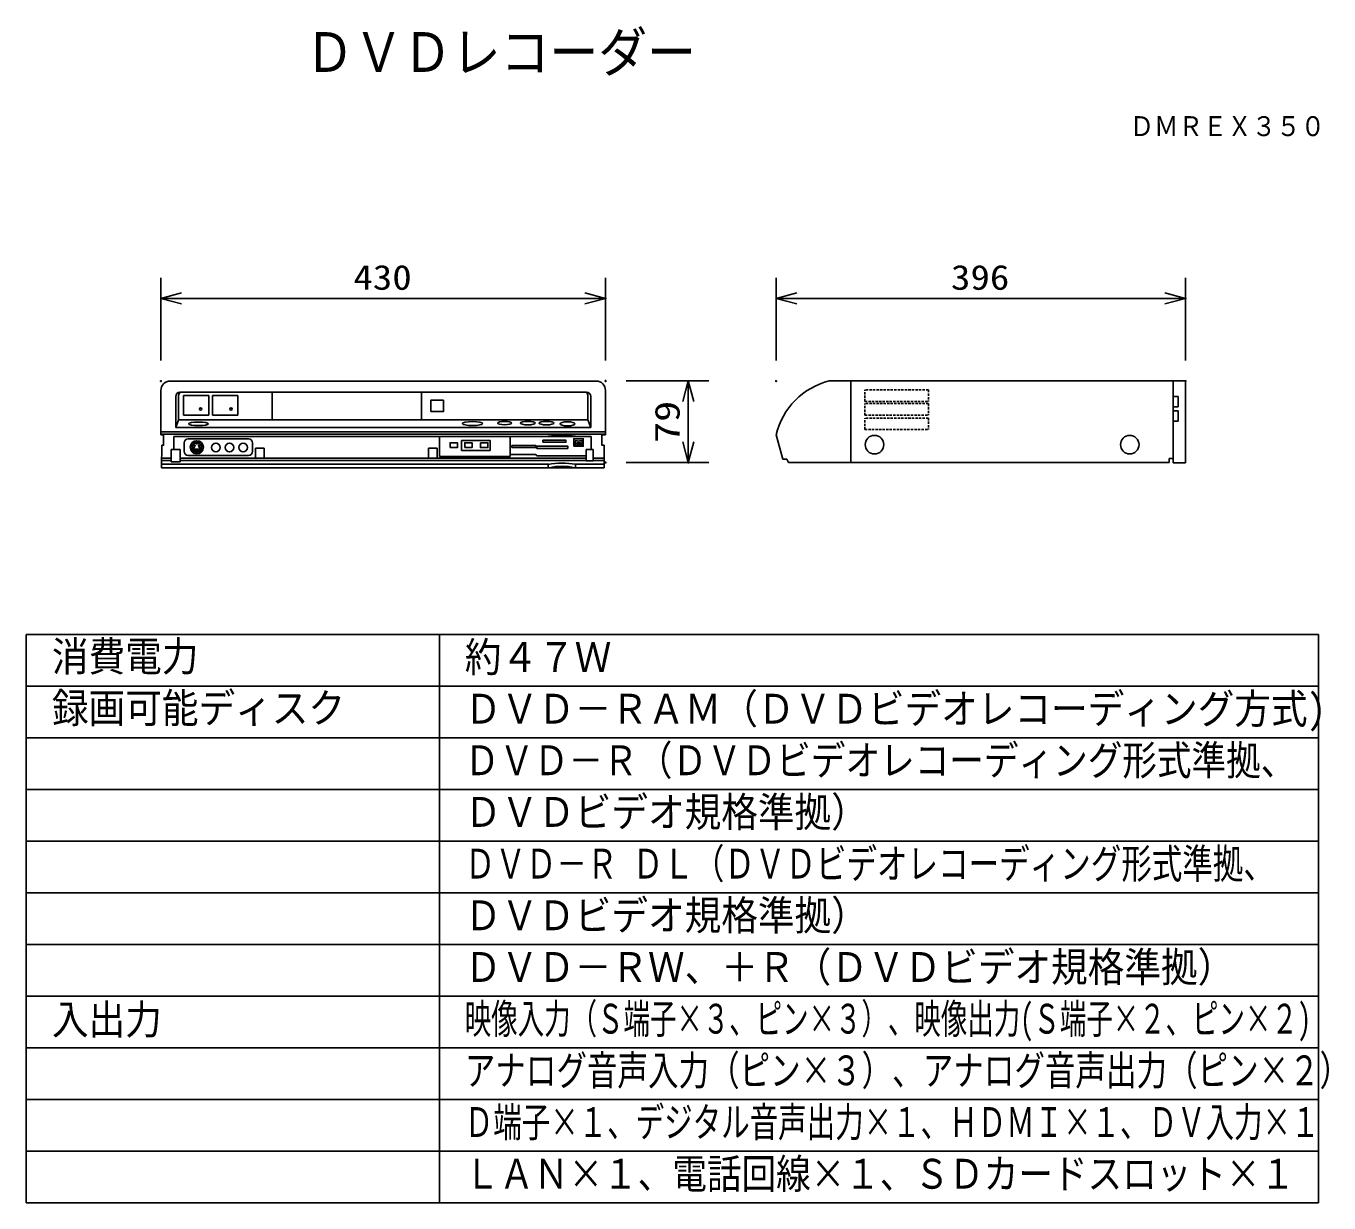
# Model space of a CAD drawing. Units: millimetres, scale not verified. Extents: x -63 to 64, y -57 to 57.
import ezdxf
from ezdxf.enums import TextEntityAlignment as Align

# ---------------------------------------------------------------- set-up
doc = ezdxf.new("R2010")
doc.units = ezdxf.units.MM
doc.header["$LTSCALE"] = 0.190236
doc.header["$PDMODE"] = 32
doc.header["$PDSIZE"] = 0.0951
doc.linetypes.add('DASHED1', pattern=[1.8, 1.2, -0.6])
for name, color, linetype in [('0-0_MOJI1', 2, 'Continuous'), ('0-1_TOUROKU', 1, 'Continuous'), ('0-2_GAIKEI', 1, 'Continuous'), ('0-3_WAKU', 1, 'Continuous'), ('0-4_DEFPOINTS', 7, 'Continuous')]:
    doc.layers.add(name, color=color, linetype=linetype)
doc.styles.add('ＭＳ ゴシック', font='')
doc.styles.get('ＭＳ ゴシック').set_extended_font_data('MS Gothic')

# ---------------------------------------------------------------- blocks, each defined once
blk = doc.blocks.new('_OPEN30')
at = {"layer": '0-3_WAKU', "color": 7}
blk.add_line((0, 0), (-1, 0), dxfattribs=at)
blk.add_lwpolyline([(-1, 0.26795), (0, 0), (-1, -0.26795)], dxfattribs=at)

msp = doc.modelspace()

# ---------------------------------------------------------------- linework, layer by layer
at = {"layer": '0-2_GAIKEI', "color": 3}
for p, q in [((10.0419, 25.0094), (10.0419, 33.0094)), ((49.642, 25.0094), (49.642, 33.0094)), ((12.0419, 31.0094), (47.642, 31.0094))]:
    msp.add_line(p, q, dxfattribs=at)
at = {"layer": '0-2_GAIKEI', "color": 7}
for p, q in [((-48.5564, 23.0094), (-7.3564, 23.0094)), ((15.1787, 23.028), (49.642, 23.028)), ((48.442, 23.028), (48.442, 15.1089)), ((49.642, 15.1089), (49.642, 23.028)), ((-49.4564, 17.8189), (-49.4564, 22.1094)), ((-6.4564, 17.8189), (-6.4564, 22.1094)), ((-49.4564, 17.8661), (-6.4564, 17.8661)), ((-6.801, 16.8065), (-6.801, 17.8297)), ((10.6784, 15.4537), (10.0419, 17.8225)), ((-49.3553, 16.8065), (-49.397, 14.6208)), ((-6.5828, 16.8065), (-6.801, 16.8065)), ((-6.5828, 16.8065), (-6.5828, 14.6208)), ((11.0738, 15.4511), (10.6784, 15.4537)), ((11.2255, 15.1281), (11.0738, 15.4511)), ((48.0619, 15.1281), (11.2255, 15.1281)), ((48.0585, 15.5319), (48.442, 15.5319)), ((48.0619, 15.1281), (48.0585, 15.5319)), ((-6.5828, 14.6208), (-49.397, 14.6208)), ((48.442, 15.1089), (49.642, 15.1089))]:
    msp.add_line(p, q, dxfattribs=at)
at = {"layer": '0-2_GAIKEI'}
for p, q in [((17.2742, 15.1281), (17.2742, 23.0572)), ((-48.0268, 18.528), (-48.0268, 21.5294)), ((-47.7569, 19.2483), (-47.7569, 21.5319)), ((-47.6268, 21.9294), (-8.3184, 21.9294)), ((-38.7093, 19.2483), (-38.7093, 21.9294)), ((-24.2521, 21.8857), (-24.2521, 19.3077)), ((-8.1559, 19.2483), (-8.1559, 21.5319)), ((-7.886, 18.528), (-7.886, 21.5294)), ((48.4621, 21.5093), (48.938, 21.5093)), ((48.938, 21.5093), (48.938, 20.5201)), ((48.938, 20.5201), (48.4621, 20.5201)), ((-47.7569, 19.2483), (-48.0268, 18.528)), ((-47.7569, 19.2636), (-8.1559, 19.2636)), ((-8.1559, 19.2483), (-7.886, 18.528)), ((48.4621, 20.1326), (48.938, 20.1326)), ((48.938, 19.1435), (48.4621, 19.1435)), ((48.938, 20.1326), (48.938, 19.1435)), ((-49.4564, 18.1037), (-6.4564, 18.1037)), ((-48.2116, 16.3792), (-48.2105, 17.662)), ((-48.2105, 17.662), (-7.832, 17.662)), ((-48.0268, 18.528), (-7.886, 18.528)), ((-22.5132, 17.662), (-22.5132, 15.7139)), ((-15.6736, 15.7139), (-15.6736, 17.662)), ((-7.832, 16.3792), (-7.832, 17.662)), ((-47.214, 16.213), (-47.214, 17.0199)), ((-46.81, 17.4243), (-40.9897, 17.4243)), ((-46.3932, 16.4787), (-46.2609, 16.4787)), ((-46.2609, 16.4787), (-46.2609, 16.2774)), ((-46.0546, 17.0227), (-46.0546, 16.9399)), ((-46.0546, 16.9399), (-45.9062, 16.9399)), ((-45.9062, 16.9399), (-45.9062, 17.0227)), ((-40.586, 17.0199), (-40.586, 16.213)), ((-40.3024, 16.5075), (-40.3024, 15.5382)), ((-39.4681, 16.5075), (-40.3024, 16.5075)), ((-39.4695, 15.5382), (-39.4681, 16.5075)), ((-22.7313, 16.5076), (-23.588, 16.5075)), ((-23.588, 16.5075), (-23.588, 15.5382)), ((-22.7313, 15.5382), (-22.7313, 16.5076)), ((-9.3807, 17.2341), (-9.3807, 16.8065)), ((-9.1668, 17.2341), (-9.3807, 17.2341)), ((-9.3807, 16.8065), (-8.7154, 16.8065)), ((-8.7154, 17.2341), (-8.9292, 17.2341)), ((-8.7154, 16.8065), (-8.7154, 17.2341)), ((-48.4572, 15.3338), (-49.3834, 15.3338)), ((-48.4572, 15.5382), (-49.3724, 15.5382)), ((-48.4572, 16.3792), (-48.4572, 15.2058)), ((-47.5817, 16.3792), (-48.4572, 16.3792)), ((-47.5817, 15.2058), (-48.4572, 15.2058)), ((-47.5817, 16.3792), (-47.5817, 15.2058)), ((-47.5817, 15.5382), (-8.3304, 15.5382)), ((-47.5817, 15.3338), (-8.3304, 15.3338)), ((-46.81, 15.8089), (-40.9897, 15.8089)), ((-15.6736, 15.7139), (-22.5132, 15.7139)), ((-13.21, 15.9041), (-15.6736, 15.9041)), ((-13.21, 15.9041), (-13.1149, 15.7614)), ((-13.1149, 15.7614), (-8.3304, 15.7614)), ((-8.3304, 16.3792), (-8.3304, 15.2861)), ((-7.6611, 16.3792), (-8.3304, 16.3792)), ((-8.3304, 15.2861), (-7.6611, 15.2861)), ((-7.6611, 16.3792), (-7.6611, 15.2861)), ((-7.6611, 15.5382), (-6.5828, 15.5382)), ((-7.6611, 15.3205), (-6.5828, 15.3205)), ((-49.3906, 14.9571), (-11.9465, 14.9571)), ((-12.0174, 14.9434), (-12.0174, 14.6208)), ((-9.3448, 14.9571), (-9.3448, 14.6208)), ((-6.5828, 14.9571), (-9.3448, 14.9571))]:
    msp.add_line(p, q, dxfattribs=at)
at = {"layer": '0-2_GAIKEI', "linetype": 'DASHED1'}
for p, q in [((24.7697, 22.1502), (18.6226, 22.1502)), ((18.6226, 21.0285), (18.6226, 22.1502)), ((24.7697, 22.1502), (24.7697, 21.0285)), ((18.6226, 21.0285), (24.7697, 21.0285)), ((24.7697, 20.8238), (18.6226, 20.8238)), ((18.6226, 19.7021), (18.6226, 20.8238)), ((24.7697, 20.8238), (24.7697, 19.7021)), ((18.6226, 19.7021), (24.7697, 19.7021)), ((24.7697, 19.4365), (18.6226, 19.4365)), ((18.6226, 18.3148), (18.6226, 19.4365)), ((24.7697, 19.4365), (24.7697, 18.3148)), ((18.6226, 18.3148), (24.7697, 18.3148))]:
    msp.add_line(p, q, dxfattribs=at)
at = {"layer": '0-2_GAIKEI'}
for points in [[(-47.2598, 19.7231), (-44.8241, 19.7231), (-44.8241, 21.6042), (-47.2598, 21.6042)], [(-44.4623, 19.7231), (-42.0266, 19.7231), (-42.0266, 21.6042), (-44.4623, 21.6042)], [(-23.3637, 20.0609), (-22.1338, 20.0609), (-22.1338, 21.1461), (-23.3637, 21.1461)], [(-46.1313, 16.2959), (-45.8296, 16.2959), (-45.8296, 16.4374), (-46.1313, 16.4374)], [(-21.4963, 16.5691), (-20.7834, 16.5691), (-20.7834, 17.0439), (-21.4963, 17.0439)], [(-20.3716, 17.2712), (-17.6258, 17.2712), (-17.6258, 16.3049), (-20.3716, 16.3049)], [(-20.0708, 16.5691), (-19.3582, 16.5691), (-19.3582, 17.0439), (-20.0708, 17.0439)], [(-18.5505, 17.0439), (-17.8379, 17.0439), (-17.8379, 16.5691), (-18.5505, 16.5691)], [(-15.5097, 16.5762), (-13.1887, 16.5762), (-13.1887, 16.7664), (-15.5097, 16.7664)], [(-10.0933, 16.4931), (-13.1079, 16.4931), (-13.1079, 16.7116), (-10.0933, 16.7116)], [(-12.5163, 17.0917), (-10.2835, 17.0917), (-10.2835, 17.2819), (-12.5163, 17.2819)], [(-9.5304, 16.6972), (-8.6134, 16.6972), (-8.6134, 17.4243), (-9.5304, 17.4243)], [(-9.2326, 16.9255), (-8.8635, 16.9255), (-8.8635, 17.0202), (-9.2326, 17.0202)]]:
    msp.add_lwpolyline(points, close=True, dxfattribs=at)
at = {"layer": '0-2_GAIKEI', "color": 7}
for points in [[(-49.3553, 16.8065), (-49.1918, 16.8065), (-49.1912, 17.8189), (-49.4564, 17.8189)], [(-6.5828, 16.8065), (-6.801, 16.8065), (-6.801, 17.8189), (-6.4564, 17.8189)]]:
    msp.add_lwpolyline(points, dxfattribs=at)
at = {"layer": '0-2_GAIKEI'}
msp.add_lwpolyline([(-45.576, 16.4787), (-45.7084, 16.4787), (-45.7084, 16.2774)], dxfattribs=at)
for centre, radius in [((-45.6223, 20.2985), 0.1188), ((-42.6765, 20.2985), 0.1188), ((19.5604, 16.8581), 0.8977), ((19.5604, 16.8581), 0.8977), ((44.2477, 16.8581), 0.8977), ((44.2477, 16.8581), 0.8977), ((-45.9846, 16.6032), 0.6349), ((-45.9846, 16.6032), 0.5043), ((-46.2291, 16.6031), 0.0452), ((-46.1654, 16.7656), 0.0455), ((-45.8039, 16.7656), 0.0455), ((-45.7402, 16.6031), 0.0452), ((-44.1447, 16.585), 0.4233), ((-42.8243, 16.585), 0.4234), ((-41.5039, 16.585), 0.4234)]:
    msp.add_circle(centre, radius, dxfattribs=at)
at = {"layer": '0-2_GAIKEI', "color": 7}
for centre, radius, start, end in [((-48.5564, 22.1094), 0.9, 90, 180), ((-7.3564, 22.1094), 0.9, 0, 90), ((16.9034, 16.1888), 7.0533, 104.15348, 166.60742)]:
    msp.add_arc(centre, radius, start, end, dxfattribs=at)
at = {"layer": '0-2_GAIKEI'}
for centre, radius, start, end in [((-47.6268, 21.5294), 0.4, 90, 180), ((-47.2743, 21.5666), 0.4839, 131.41522, 184.11394), ((-8.6385, 21.5666), 0.4839, 355.88606, 48.58478), ((-8.286, 21.5294), 0.4, 0, 90), ((-10.6813, 27.5103), 9.7652, 262.25749, 277.74251), ((-46.8088, 17.0192), 0.4052, 90.16633, 179.89376), ((-45.9846, 16.6032), 0.4271, 343.05461, 196.94539), ((-40.9911, 17.0192), 0.4051, 0.0978, 89.80202), ((-9.048, 17.3867), 0.1933, 232.09698, 307.90302), ((-46.8089, 16.214), 0.4051, 180.13779, 269.84218), ((-45.9846, 16.6032), 0.4271, 229.70146, 310.29854), ((-40.991, 16.214), 0.4051, 270.18945, 359.87068), ((-10.6456, 8.0119), 7.0659, 79.39157, 101.1942), ((-10.6634, 9.5639), 5.2055, 76.27308, 103.72692)]:
    msp.add_arc(centre, radius, start, end, dxfattribs=at)
for centre, major_axis, ratio in [((-45.8243, 18.8733), (0.9621, 0.0064), 0.178311), ((-19.3226, 18.8973), (0.9855, 0), 0.19587), ((-16.2116, 18.94), (0.6824, 0), 0.231494), ((-13.9773, 18.9448), (0.7279, 0), 0.2318), ((-12.1721, 18.9448), (0.728, 0), 0.231755), ((-10.1289, 18.8733), (0.7279, 0), 0.274871)]:
    msp.add_ellipse(centre, major_axis=major_axis, ratio=ratio, dxfattribs=at)
at = {"layer": '0-3_WAKU', "color": 3}
for p, q in [((-49.4564, 25.0094), (-49.4564, 33.0094)), ((-6.4564, 25.0094), (-6.4564, 33.0094)), ((-47.4564, 31.0094), (-8.4564, 31.0094)), ((-4.4564, 23.028), (3.5437, 23.028)), ((1.5437, 21.028), (1.5437, 17.1281)), ((-4.4564, 15.1281), (3.5437, 15.1281))]:
    msp.add_line(p, q, dxfattribs=at)
at = {"layer": '0-3_WAKU', "color": 4}
for p, q in [((-62.5001, -1.5), (62.5001, -1.5)), ((-62.5001, -1.5), (-62.5001, -56.5001)), ((-22.5, -1.5), (-22.5, -56.5001)), ((62.5001, -1.5), (62.5001, -56.5001)), ((62.5001, -56.5001), (-62.5001, -56.5001))]:
    msp.add_line(p, q, dxfattribs=at)
at = {"layer": '0-3_WAKU'}
for p, q in [((-62.5001, -6.5), (62.5001, -6.5)), ((-62.5001, -11.5), (62.5001, -11.5)), ((-62.5001, -16.5), (62.5001, -16.5)), ((-62.5001, -21.5), (62.5001, -21.5)), ((-62.5001, -26.5), (62.5001, -26.5)), ((-62.5001, -31.5001), (62.5001, -31.5001)), ((-62.5001, -36.5001), (62.5001, -36.5001)), ((-62.5001, -41.5001), (62.5001, -41.5001)), ((-62.5001, -46.5001), (62.5001, -46.5001)), ((-62.5001, -51.5001), (62.5001, -51.5001))]:
    msp.add_line(p, q, dxfattribs=at)
at = {"layer": '0-3_WAKU', "color": 7}
for p in [(49.642, 31.0094), (10.0419, 23.0094), (49.642, 23.0094)]:
    msp.add_point(p, dxfattribs=at)
at = {"layer": '0-4_DEFPOINTS'}
for p in [(-6.4564, 31.0094), (-49.4564, 23.0094), (-6.4564, 23.028), (-6.4564, 23.0094), (-6.4564, 15.1281), (1.5437, 15.1281)]:
    msp.add_point(p, dxfattribs=at)

# ---------------------------------------------------------------- block references
at = {"layer": '0-2_GAIKEI', "xscale": 2, "yscale": 2, "rotation": 180}
msp.add_blockref('_OPEN30', (10.0419, 31.0094), dxfattribs=at)
at = {"layer": '0-2_GAIKEI', "xscale": 2, "yscale": 2}
msp.add_blockref('_OPEN30', (49.642, 31.0094), dxfattribs=at)
at = {"layer": '0-3_WAKU', "xscale": 2, "yscale": 2}
for p, rotation in [((-49.4564, 31.0094), 180), ((1.5437, 23.028), 90), ((1.5437, 15.1281), 270)]:
    msp.add_blockref('_OPEN30', p, dxfattribs=dict(at, rotation=rotation))
msp.add_blockref('_OPEN30', (-6.4564, 31.0094), dxfattribs=at)

# ---------------------------------------------------------------- texts
at = {"layer": '0-0_MOJI1', "style": 'ＭＳ ゴシック'}
for s, height, width, p in [('ＤＶＤレコーダー', 3.848, 0.9, (-35.5001, 51.7599)), ('消費電力', 2.887, 0.9, (-60.0001, -5.93)), ('約４７Ｗ', 2.887, 0.9, (-20.0694, -5.9988)), ('録画可能ディスク', 2.887, 0.9, (-60.0001, -10.93)), ('ＤＶＤ－ＲＡＭ（ＤＶＤビデオレコーディング方式)', 2.887, 0.9, (-20.0694, -10.9989)), ('ＤＶＤ－Ｒ（ＤＶＤビデオレコーディング形式準拠、', 2.887, 0.85, (-20.0694, -15.9852)), ('ＤＶＤビデオ規格準拠）', 2.887, 0.9, (-20.0694, -20.9852)), ('ＤＶＤ－Ｒ ＤＬ（ＤＶＤビデオレコーディング形式準拠、', 2.887, 0.75, (-20.0694, -25.9852)), ('ＤＶＤビデオ規格準拠）', 2.887, 0.9, (-20.0694, -30.9852)), ('ＤＶＤ－ＲＷ、＋Ｒ（ＤＶＤビデオ規格準拠）', 2.887, 0.9, (-20.0694, -35.9852)), ('入出力', 2.887, 0.9, (-60.0001, -41.0552)), ('映像入力（Ｓ端子×３、ピン×３）、映像出力(Ｓ端子×２、ピン×２)', 2.886, 0.65, (-20.0694, -40.9852)), ('アナログ音声入力（ピン×３）、アナログ音声出力（ピン×２）', 2.887, 0.75, (-20.0694, -45.9852)), ('Ｄ端子×１、デジタル音声出力×１、ＨＤＭＩ×１、ＤＶ入力×１', 2.887, 0.7, (-20.0694, -50.9852)), ('ＬＡＮ×１、電話回線×１、ＳＤカードスロット×１', 2.887, 0.85, (-20.0694, -55.9852))]:
    msp.add_text(s, height=height, dxfattribs=dict(at, width=width)).set_placement(p, align=Align.BOTTOM_LEFT)
at = {"layer": '0-1_TOUROKU', "style": 'ＭＳ ゴシック', "width": 0.9}
msp.add_text('ＤＭＲＥＸ３５０', height=1.925, dxfattribs=at).set_placement((44.2334, 46.13), align=Align.BOTTOM_LEFT)
at = {"layer": '0-2_GAIKEI', "color": 3, "style": 'ＭＳ ゴシック', "width": 1.15}
msp.add_text('396', height=2.406, dxfattribs=at).set_placement((26.9548, 31.119), align=Align.BOTTOM_LEFT)
at = {"layer": '0-3_WAKU', "color": 3, "style": 'ＭＳ ゴシック', "width": 1.15}
msp.add_text('430', height=2.406, dxfattribs=at).set_placement((-30.8435, 31.119), align=Align.BOTTOM_LEFT)
at = {"layer": '0-3_WAKU', "color": 3, "style": 'ＭＳ ゴシック', "width": 1.25}
msp.add_text('79', height=2.406, rotation=90, dxfattribs=at).set_placement((1.4341, 17.0111), align=Align.BOTTOM_LEFT)

doc.saveas('drawing.dxf')
